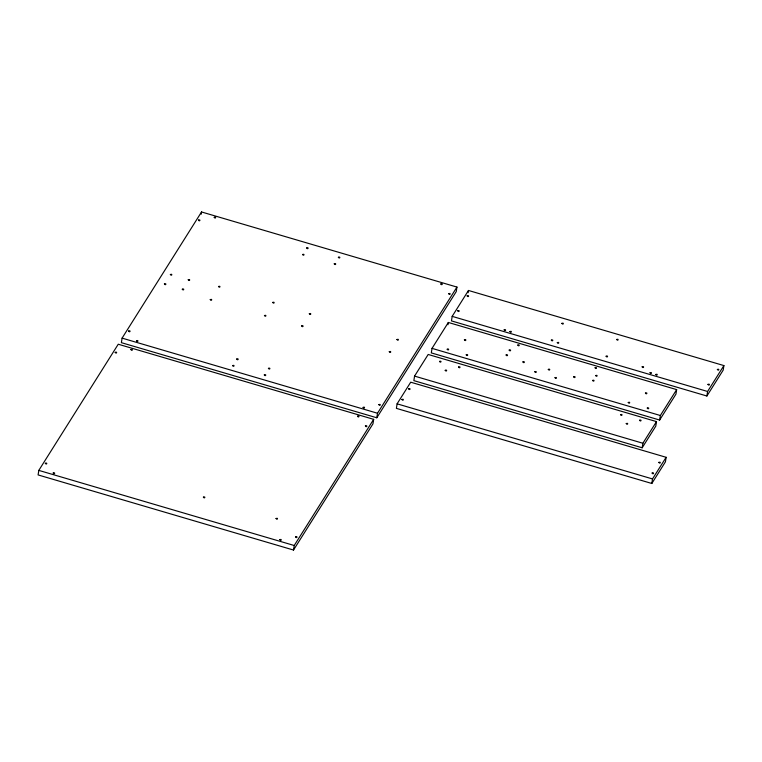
<?xml version="1.0" encoding="UTF-8"?>
<svg xmlns="http://www.w3.org/2000/svg" width="762" height="762" viewBox="0 0 762 762"><rect width="100%" height="100%" fill="white"/><g stroke="black" fill="none" stroke-linecap="round" stroke-linejoin="round"><path stroke-width="1.14" d="M38.805 470.392L38.1 474.926L293.513 550.04L372.961 423.872L373.666 419.338L118.253 344.224L38.805 470.392L294.218 545.506L373.666 419.338M122.091 338.128L121.387 342.662L376.799 417.776L456.248 291.608L456.952 287.074L201.53 211.96L122.091 338.128L377.504 413.242L456.952 287.074M201.187 214.227L201.53 211.96M293.513 550.04L294.218 545.506M376.799 417.776L377.504 413.242M397.097 403.831L396.392 408.365L651.815 483.479L665.436 461.839L666.14 457.305L410.718 382.2L397.097 403.831L652.51 478.946L666.14 457.305M414.557 376.104L413.861 380.638L642.176 447.78L655.796 426.139L656.501 421.605L428.187 354.463L414.557 376.104L642.88 443.246L656.501 421.605M432.025 348.367L431.321 352.901L659.635 420.043L675.951 394.144L676.656 389.611L448.332 322.459L432.025 348.367L660.34 415.509L676.656 389.611M447.98 324.726L448.332 322.459M452.171 316.363L451.466 320.897L706.888 396.011L723.195 370.113L723.9 365.579L468.487 290.465L452.171 316.363L707.584 391.478L723.9 365.579M468.135 292.732L468.487 290.465M642.176 447.78L642.88 443.246M659.635 420.043L660.34 415.509M651.815 483.479L652.51 478.946M706.888 396.011L707.584 391.478M45.329 463.286C46.425 465.534 48.044 462.124 45.329 463.286M53.216 473.012C54.312 475.259 55.931 471.849 53.216 473.012M115.186 352.349C116.281 354.597 117.9 351.196 115.186 352.349M128.616 331.022C129.711 333.27 131.331 329.86 128.616 331.022M130.931 349.577C132.036 351.825 133.645 348.425 130.931 349.577M136.503 340.738C137.598 342.995 139.217 339.585 136.503 340.738M164.411 283.94C165.516 286.188 167.126 282.778 164.411 283.94M170.364 274.491C171.46 276.739 173.079 273.329 170.364 274.491M198.463 220.085C199.568 222.333 201.178 218.923 198.463 220.085M182.289 289.189C183.385 291.436 185.004 288.036 182.289 289.189M188.233 279.749C189.338 281.997 190.948 278.587 188.233 279.749M214.217 217.313C215.322 219.561 216.932 216.151 214.217 217.313M210.245 299.58C211.35 301.828 212.969 298.418 210.245 299.58M218.504 286.483C219.599 288.731 221.218 285.321 218.504 286.483M232.591 365.57C233.696 367.817 235.306 364.407 232.591 365.57M236.715 359.016C237.82 361.264 239.43 357.854 236.715 359.016M264.443 315.525C265.547 317.773 267.167 314.363 264.443 315.525M203.397 497.129C204.492 499.377 206.111 495.967 203.397 497.129M272.701 302.419C273.796 304.667 275.415 301.257 272.701 302.419M302.543 254.489C303.638 256.737 305.257 253.327 302.543 254.489M306.667 247.936C307.762 250.184 309.382 246.774 306.667 247.936M264.3 374.894C265.405 377.142 267.014 373.732 264.3 374.894M268.424 368.341C269.529 370.589 271.139 367.179 268.424 368.341M301.638 325.917C302.733 328.165 304.352 324.755 301.638 325.917M309.315 313.725C310.41 315.973 312.029 312.563 309.315 313.725M334.251 263.814C335.347 266.062 336.966 262.652 334.251 263.814M338.376 257.261C339.481 259.509 341.09 256.099 338.376 257.261M276.044 518.493C277.139 520.741 278.759 517.331 276.044 518.493M279.806 539.639C280.902 541.887 282.521 538.486 279.806 539.639M295.561 536.867C296.656 539.115 298.275 535.715 295.561 536.867M357.521 416.214C358.626 418.462 360.236 415.052 357.521 416.214M363.093 407.375C364.188 409.623 365.808 406.213 363.093 407.375M389.268 351.692C390.373 353.939 391.992 350.53 389.268 351.692M365.408 425.939C366.512 428.187 368.122 424.777 365.408 425.939M396.945 339.5C398.05 341.747 399.659 338.338 396.945 339.5M378.838 404.603C379.943 406.851 381.562 403.441 378.838 404.603M440.807 283.95C441.912 286.198 443.522 282.788 440.807 283.95M401.898 399.469C402.993 401.717 404.612 398.307 401.898 399.469M408.613 388.801C409.708 391.049 411.328 387.639 408.613 388.801M448.694 293.675C449.799 295.923 451.409 292.513 448.694 293.675M439.522 361.407C440.398 363.569 442.436 360.493 439.626 361.302M457.743 310.782C458.838 313.03 460.458 309.62 457.743 310.782M447.199 349.215C448.304 351.463 449.913 348.063 447.199 349.215M467.144 295.847C468.239 298.094 469.859 294.684 467.144 295.847M445.198 370.303C446.303 372.551 447.913 369.141 445.198 370.303M464.391 339.823C465.487 342.071 467.106 338.671 464.391 339.823M458.553 367.008C459.648 369.256 461.267 365.846 458.553 367.008M466.23 354.816C467.325 357.064 468.944 353.654 466.23 354.816M504.158 329.851C505.254 332.099 506.873 328.689 504.158 329.851M509.921 331.546C511.026 333.794 512.636 330.384 509.921 331.546M506.101 354.978C507.197 357.226 508.816 353.825 506.101 354.978M509.168 350.101C510.264 352.358 511.883 348.948 509.168 350.101M517.808 345.062C518.912 347.31 520.522 343.9 517.808 345.062M522.913 361.912C524.018 364.16 525.628 360.75 522.913 361.912M534.838 371.742C535.934 373.99 537.553 370.58 534.838 371.742M551.336 340.109C552.44 342.357 554.05 338.947 551.336 340.109M561.889 323.355C562.994 325.603 564.604 322.193 561.889 323.355M557.298 342.586C558.394 344.834 560.013 341.424 557.298 342.586M548.288 369.37C549.383 371.618 551.002 368.217 548.288 369.37M555.012 377.676C556.117 379.924 557.727 376.514 555.012 377.676M573.653 376.838C574.758 379.085 576.367 375.676 573.653 376.838M595.074 367.779C596.17 370.027 597.789 366.617 595.074 367.779M592.579 380.419C593.684 382.667 595.293 379.257 592.579 380.419M595.655 375.542C596.751 377.79 598.37 374.38 595.655 375.542M606.104 356.216C607.209 358.464 608.828 355.063 606.104 356.216M616.668 339.461C617.763 341.709 619.382 338.299 616.668 339.461M620.563 414.652C621.668 416.9 623.278 413.49 620.563 414.652M628.24 402.46C629.345 404.708 630.955 401.298 628.24 402.46M642.147 366.817C643.242 369.065 644.862 365.655 642.147 366.817M626.24 423.539C627.345 425.787 628.955 422.386 626.24 423.539M650.024 372.751C651.129 374.999 652.739 371.589 650.024 372.751M645.433 393.068C646.528 395.316 648.148 391.906 645.433 393.068M639.594 420.243C640.69 422.491 642.309 419.081 639.594 420.243M655.796 374.447C656.892 376.695 658.511 373.285 655.796 374.447M647.271 408.051C648.367 410.299 649.986 406.898 647.271 408.051M652.12 473.05C653.224 475.298 654.834 471.897 652.12 473.05M658.844 462.382C659.94 464.639 661.559 461.229 658.844 462.382M707.965 384.372C709.07 386.62 710.679 383.21 707.965 384.372M717.366 369.437C718.471 371.685 720.09 368.275 717.366 369.437"/></g></svg>
